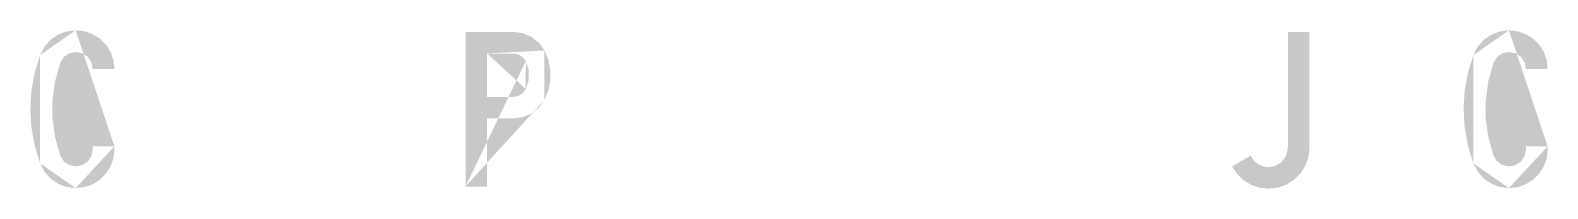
# Model space of a CAD drawing. Header units: millimetres. Extents: x 109 to 1473, y -1293 to 256.
# Drawn here: x 659 to 1198, y 97 to 154 of the extents above; entities that cross this region are included whole.
import ezdxf

# ---------------------------------------------------------------- set-up
doc = ezdxf.new("R2010")
doc.units = ezdxf.units.MM
doc.layers.add('GREEN', color=84, linetype='Continuous')

msp = doc.modelspace()

# ---------------------------------------------------------------- hatches: boundary and pattern name
at = {"layer": 'GREEN'}
h = msp.add_hatch(color=256, dxfattribs=at)
h.paths.add_polyline_path([(689.07, 111.33), (689.04, 111.33)], flags=16)
edge = h.paths.add_edge_path()
edge.add_line((681.36, 112.44), (689.07, 112.44))
edge.add_line((689.07, 112.44), (689.07, 111.33))
edge.add_line((688.73, 108.26), (689.07, 111.33))
edge.add_line((688.73, 108.26), (687.73, 105.35))
edge.add_line((687.73, 105.35), (686.08, 102.75))
edge.add_line((686.08, 102.75), (683.91, 100.56))
edge.add_line((683.91, 100.56), (681.31, 98.91))
edge.add_line((681.31, 98.91), (678.39, 97.9))
edge.add_line((678.39, 97.9), (675.33, 97.57))
edge.add_line((675.33, 97.57), (672.08, 97.98))
edge.add_line((672.08, 97.98), (669.01, 99.14))
edge.add_line((669.01, 99.14), (666.33, 100.99))
edge.add_line((666.33, 100.99), (664.19, 103.47))
edge.add_line((664.19, 103.47), (662.7, 106.38))
edge.add_line((662.7, 106.38), (660.76, 112.64))
edge.add_line((660.76, 112.64), (659.6, 119.09))
edge.add_line((659.6, 119.09), (659.22, 125.64))
edge.add_line((659.22, 125.64), (659.6, 132.16))
edge.add_line((659.6, 132.16), (660.76, 138.6))
edge.add_line((660.76, 138.6), (662.7, 144.86))
edge.add_line((662.7, 144.86), (664.19, 147.78))
edge.add_line((664.19, 147.78), (666.33, 150.25))
edge.add_line((666.33, 150.25), (669.01, 152.11))
edge.add_line((669.01, 152.11), (672.08, 153.29))
edge.add_line((672.08, 153.29), (675.33, 153.68))
edge.add_line((675.33, 153.68), (678.39, 153.34))
edge.add_line((678.39, 153.34), (681.31, 152.34))
edge.add_line((681.31, 152.34), (683.91, 150.69))
edge.add_line((683.91, 150.69), (686.08, 148.52))
edge.add_line((686.08, 148.52), (687.73, 145.9))
edge.add_line((687.73, 145.9), (688.73, 142.98))
edge.add_line((688.73, 142.98), (689.07, 139.92))
edge.add_line((689.07, 139.92), (681.36, 139.92))
edge.add_line((681.36, 139.92), (680.92, 142.24))
edge.add_line((680.92, 142.24), (679.61, 144.22))
edge.add_line((679.61, 144.22), (677.65, 145.53))
edge.add_line((677.65, 145.53), (675.33, 145.97))
edge.add_line((675.33, 145.97), (673.01, 145.51))
edge.add_line((673.01, 145.51), (671.07, 144.14))
edge.add_line((671.07, 144.14), (669.84, 142.13))
edge.add_line((669.84, 142.13), (668.01, 135.66))
edge.add_line((668.01, 135.66), (667.08, 128.99))
edge.add_line((667.08, 128.99), (667.08, 122.26))
edge.add_line((667.08, 122.26), (668.01, 115.61))
edge.add_line((668.01, 115.61), (669.84, 109.14))
edge.add_line((669.84, 109.14), (671.07, 107.1))
edge.add_line((671.07, 107.1), (673.01, 105.76))
edge.add_line((673.01, 105.76), (675.33, 105.27))
edge.add_line((675.33, 105.27), (677.65, 105.74))
edge.add_line((677.65, 105.74), (679.61, 107.05))
edge.add_line((679.61, 107.05), (680.92, 109.01))
edge.add_line((680.92, 109.01), (681.36, 111.33))
edge.add_line((681.36, 111.33), (681.36, 112.44))
edge = h.paths.add_edge_path(flags=16)
edge.add_line((689.07, 112.44), (689.04, 112.44))
edge.add_line((675.33, 153.68), (675.3, 153.68))
edge.add_line((662.7, 144.86), (662.67, 144.86))
edge.add_line((662.7, 106.38), (662.67, 106.38))
edge.add_line((675.33, 97.57), (675.3, 97.57))
h = msp.add_hatch(color=256, dxfattribs=at)
h.paths.add_polyline_path([(830.73, 145.43), (830.7, 145.43)], flags=16)
edge = h.paths.add_edge_path(flags=17)
edge.add_line((821.37, 130.02), (821.37, 145.43))
edge.add_line((821.37, 145.43), (830.73, 145.43))
edge.add_line((832.48, 145.07), (830.73, 145.43))
edge.add_line((832.48, 145.07), (834.03, 144.12))
edge.add_line((834.03, 144.12), (835.11, 142.67))
edge.add_line((835.11, 142.67), (836.12, 139.43))
edge.add_line((836.12, 139.43), (836.12, 136.02))
edge.add_line((836.12, 136.02), (835.11, 132.78))
edge.add_line((835.11, 132.78), (834.03, 131.33))
edge.add_line((834.03, 131.33), (832.48, 130.38))
edge.add_line((832.48, 130.38), (830.73, 130.02))
edge.add_line((830.73, 130.02), (821.37, 130.02))
h.paths.add_polyline_path([(830.7, 153.11), (830.73, 153.11)], flags=16)
edge = h.paths.add_edge_path()
edge.add_line((821.37, 98.13), (813.69, 98.13))
edge.add_line((813.69, 98.13), (813.69, 153.11))
edge.add_line((813.69, 153.11), (830.73, 153.11))
edge.add_line((834.03, 152.67), (830.73, 153.11))
edge.add_line((834.03, 152.67), (837.12, 151.33))
edge.add_line((837.12, 151.33), (839.75, 149.25))
edge.add_line((839.75, 149.25), (841.71, 146.51))
edge.add_line((841.71, 146.51), (843.1, 143.14))
edge.add_line((843.1, 143.14), (843.82, 139.55))
edge.add_line((843.82, 139.55), (843.82, 135.89))
edge.add_line((843.82, 135.89), (843.1, 132.31))
edge.add_line((843.1, 132.31), (841.71, 128.94))
edge.add_line((841.71, 128.94), (839.75, 126.2))
edge.add_line((839.75, 126.2), (837.12, 124.12))
edge.add_line((837.12, 124.12), (834.03, 122.77))
edge.add_line((834.03, 122.77), (830.73, 122.34))
edge.add_line((830.73, 122.34), (821.37, 122.34))
edge.add_line((821.37, 122.34), (821.37, 98.13))
edge = h.paths.add_edge_path()
edge.add_line((821.37, 145.43), (821.35, 145.43))
edge.add_line((835.11, 132.78), (835.08, 132.78))
edge.add_line((835.11, 142.67), (835.08, 142.67))
edge.add_line((813.69, 98.13), (813.67, 98.13))
edge.add_line((841.71, 128.94), (841.68, 128.94))
edge.add_line((841.71, 146.51), (841.68, 146.51))
h = msp.add_hatch(color=256, dxfattribs=at)
h.paths.add_polyline_path([(830.73, 145.43), (830.7, 145.43)], flags=16)
edge = h.paths.add_edge_path(flags=17)
edge.add_line((821.37, 130.02), (821.37, 145.43))
edge.add_line((821.37, 145.43), (830.73, 145.43))
edge.add_line((832.48, 145.07), (830.73, 145.43))
edge.add_line((832.48, 145.07), (834.03, 144.12))
edge.add_line((834.03, 144.12), (835.11, 142.67))
edge.add_line((835.11, 142.67), (836.12, 139.43))
edge.add_line((836.12, 139.43), (836.12, 136.02))
edge.add_line((836.12, 136.02), (835.11, 132.78))
edge.add_line((835.11, 132.78), (834.03, 131.33))
edge.add_line((834.03, 131.33), (832.48, 130.38))
edge.add_line((832.48, 130.38), (830.73, 130.02))
edge.add_line((830.73, 130.02), (821.37, 130.02))
h.paths.add_polyline_path([(830.7, 153.11), (830.73, 153.11)], flags=16)
edge = h.paths.add_edge_path()
edge.add_line((821.37, 98.13), (813.69, 98.13))
edge.add_line((813.69, 98.13), (813.69, 153.11))
edge.add_line((813.69, 153.11), (830.73, 153.11))
edge.add_line((834.03, 152.67), (830.73, 153.11))
edge.add_line((834.03, 152.67), (837.12, 151.33))
edge.add_line((837.12, 151.33), (839.75, 149.25))
edge.add_line((839.75, 149.25), (841.71, 146.51))
edge.add_line((841.71, 146.51), (843.1, 143.14))
edge.add_line((843.1, 143.14), (843.82, 139.55))
edge.add_line((843.82, 139.55), (843.82, 135.89))
edge.add_line((843.82, 135.89), (843.1, 132.31))
edge.add_line((843.1, 132.31), (841.71, 128.94))
edge.add_line((841.71, 128.94), (839.75, 126.2))
edge.add_line((839.75, 126.2), (837.12, 124.12))
edge.add_line((837.12, 124.12), (834.03, 122.77))
edge.add_line((834.03, 122.77), (830.73, 122.34))
edge.add_line((830.73, 122.34), (821.37, 122.34))
edge.add_line((821.37, 122.34), (821.37, 98.13))
edge = h.paths.add_edge_path()
edge.add_line((821.37, 145.43), (821.35, 145.43))
edge.add_line((835.11, 132.78), (835.08, 132.78))
edge.add_line((835.11, 142.67), (835.08, 142.67))
edge.add_line((813.69, 98.13), (813.67, 98.13))
edge.add_line((841.71, 128.94), (841.68, 128.94))
edge.add_line((841.71, 146.51), (841.68, 146.51))
h = msp.add_hatch(color=256, dxfattribs=at)
h.paths.add_polyline_path([(1105.6, 111.87), (1105.58, 111.87)], flags=16)
edge = h.paths.add_edge_path()
edge.add_line((1105.6, 153.11), (1105.6, 111.87))
edge.add_line((1105.27, 109.84), (1105.6, 111.87))
edge.add_line((1105.27, 109.84), (1104.36, 107.95))
edge.add_line((1104.36, 107.95), (1102.92, 106.46))
edge.add_line((1102.92, 106.46), (1101.12, 105.43))
edge.add_line((1101.12, 105.43), (1099.08, 105.02))
edge.add_line((1099.08, 105.02), (1097.02, 105.22))
edge.add_line((1097.02, 105.22), (1095.11, 106.02))
edge.add_line((1095.11, 106.02), (1093.51, 107.36))
edge.add_line((1093.51, 107.36), (1092.4, 109.14))
edge.add_line((1092.4, 109.14), (1085.81, 105.27))
edge.add_line((1085.81, 105.27), (1087.58, 102.59))
edge.add_line((1087.58, 102.59), (1089.9, 100.35))
edge.add_line((1089.9, 100.35), (1092.66, 98.67))
edge.add_line((1092.66, 98.67), (1095.73, 97.67))
edge.add_line((1095.73, 97.67), (1098.95, 97.36))
edge.add_line((1098.95, 97.36), (1102.15, 97.75))
edge.add_line((1102.15, 97.75), (1105.16, 98.85))
edge.add_line((1105.16, 98.85), (1107.89, 100.58))
edge.add_line((1107.89, 100.58), (1110.16, 102.88))
edge.add_line((1110.16, 102.88), (1111.86, 105.63))
edge.add_line((1111.86, 105.63), (1112.92, 108.68))
edge.add_line((1112.92, 108.68), (1113.28, 111.87))
edge.add_line((1113.28, 111.87), (1113.28, 153.11))
edge.add_line((1113.28, 153.11), (1105.6, 153.11))
edge = h.paths.add_edge_path(flags=16)
edge.add_line((1113.28, 111.87), (1113.26, 111.87))
edge.add_line((1113.28, 111.87), (1113.26, 111.87))
edge = h.paths.add_edge_path(flags=16)
edge.add_line((1092.4, 109.14), (1092.38, 109.14))
h = msp.add_hatch(color=256, dxfattribs=at)
h.paths.add_polyline_path([(1197.83, 111.33), (1197.8, 111.33)], flags=16)
edge = h.paths.add_edge_path()
edge.add_line((1190.15, 112.44), (1197.83, 112.44))
edge.add_line((1197.83, 112.44), (1197.83, 111.33))
edge.add_line((1197.49, 108.26), (1197.83, 111.33))
edge.add_line((1197.49, 108.26), (1196.49, 105.35))
edge.add_line((1196.49, 105.35), (1194.86, 102.75))
edge.add_line((1194.86, 102.75), (1192.67, 100.56))
edge.add_line((1192.67, 100.56), (1190.07, 98.91))
edge.add_line((1190.07, 98.91), (1187.16, 97.9))
edge.add_line((1187.16, 97.9), (1184.09, 97.57))
edge.add_line((1184.09, 97.57), (1180.84, 97.98))
edge.add_line((1180.84, 97.98), (1177.8, 99.14))
edge.add_line((1177.8, 99.14), (1175.09, 100.99))
edge.add_line((1175.09, 100.99), (1172.95, 103.47))
edge.add_line((1172.95, 103.47), (1171.46, 106.38))
edge.add_line((1171.46, 106.38), (1169.52, 112.64))
edge.add_line((1169.52, 112.64), (1168.36, 119.09))
edge.add_line((1168.36, 119.09), (1167.98, 125.64))
edge.add_line((1167.98, 125.64), (1168.36, 132.16))
edge.add_line((1168.36, 132.16), (1169.52, 138.6))
edge.add_line((1169.52, 138.6), (1171.46, 144.86))
edge.add_line((1171.46, 144.86), (1172.95, 147.78))
edge.add_line((1172.95, 147.78), (1175.09, 150.25))
edge.add_line((1175.09, 150.25), (1177.8, 152.11))
edge.add_line((1177.8, 152.11), (1180.84, 153.29))
edge.add_line((1180.84, 153.29), (1184.09, 153.68))
edge.add_line((1184.09, 153.68), (1187.16, 153.34))
edge.add_line((1187.16, 153.34), (1190.07, 152.34))
edge.add_line((1190.07, 152.34), (1192.67, 150.69))
edge.add_line((1192.67, 150.69), (1194.86, 148.52))
edge.add_line((1194.86, 148.52), (1196.49, 145.9))
edge.add_line((1196.49, 145.9), (1197.49, 142.98))
edge.add_line((1197.49, 142.98), (1197.83, 139.92))
edge.add_line((1197.83, 139.92), (1190.15, 139.92))
edge.add_line((1190.15, 139.92), (1189.68, 142.24))
edge.add_line((1189.68, 142.24), (1188.37, 144.22))
edge.add_line((1188.37, 144.22), (1186.41, 145.53))
edge.add_line((1186.41, 145.53), (1184.09, 145.97))
edge.add_line((1184.09, 145.97), (1181.77, 145.51))
edge.add_line((1181.77, 145.51), (1179.83, 144.14))
edge.add_line((1179.83, 144.14), (1178.6, 142.13))
edge.add_line((1178.6, 142.13), (1176.77, 135.66))
edge.add_line((1176.77, 135.66), (1175.87, 128.99))
edge.add_line((1175.87, 128.99), (1175.87, 122.26))
edge.add_line((1175.87, 122.26), (1176.77, 115.61))
edge.add_line((1176.77, 115.61), (1178.6, 109.14))
edge.add_line((1178.6, 109.14), (1179.83, 107.1))
edge.add_line((1179.83, 107.1), (1181.77, 105.76))
edge.add_line((1181.77, 105.76), (1184.09, 105.27))
edge.add_line((1184.09, 105.27), (1186.41, 105.74))
edge.add_line((1186.41, 105.74), (1188.37, 107.05))
edge.add_line((1188.37, 107.05), (1189.68, 109.01))
edge.add_line((1189.68, 109.01), (1190.15, 111.33))
edge.add_line((1190.15, 111.33), (1190.15, 112.44))
edge = h.paths.add_edge_path(flags=16)
edge.add_line((1197.83, 112.44), (1197.8, 112.44))
edge.add_line((1184.09, 153.68), (1184.06, 153.68))
edge.add_line((1171.46, 144.86), (1171.43, 144.86))
edge.add_line((1171.46, 106.38), (1171.43, 106.38))
edge.add_line((1184.09, 97.57), (1184.06, 97.57))

doc.saveas('drawing.dxf')
